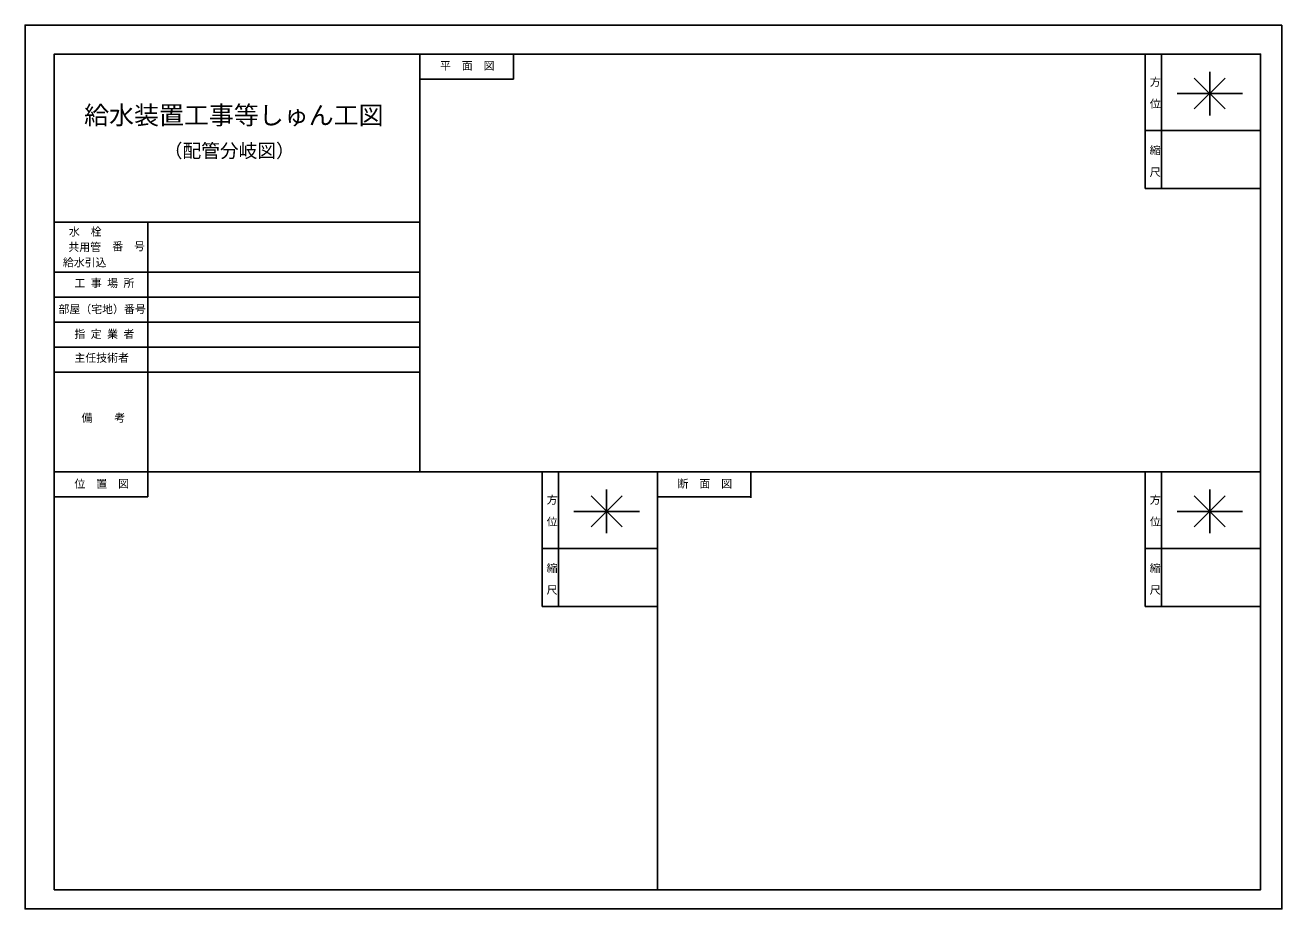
# Model space of a CAD drawing. Units: millimetres, scale not verified. Extents: x -10012 to 10136, y -7115 to 7044.
import ezdxf
from ezdxf.enums import TextEntityAlignment as Align

# ---------------------------------------------------------------- set-up
doc = ezdxf.new("R2010")
doc.units = ezdxf.units.MM
doc.header["$LTSCALE"] = 50
doc.layers.add('0-0_0', color=7, linetype='Continuous')
doc.layers.add('1-8_PAPERLAYER', color=7, linetype='Continuous')
doc.styles.add('@ＭＳ ゴシック', font='')
doc.styles.add('ＭＳ ゴシック', font='')
doc.styles.get('@ＭＳ ゴシック').set_extended_font_data('@MS Gothic')
doc.styles.get('ＭＳ ゴシック').set_extended_font_data('MS Gothic')

msp = doc.modelspace()

# ---------------------------------------------------------------- linework, layer by layer
at = {"layer": '0-0_0'}
msp.add_lwpolyline([(10136.06, 7043.83), (10136.06, -7115.36), (-10012.04, -7115.36), (-10012.04, 7043.83)], close=True, dxfattribs=at)
at = {"layer": '1-8_PAPERLAYER'}
for p, q in [((-2183.79, 6580.49), (-2183.79, 6180.49)), ((7944.56, 6580.49), (7944.56, 5354.67)), ((8206.95, 6580.49), (8206.95, 5354.67)), ((8980.17, 6297.99), (8980.17, 5597.99)), ((-3683.79, 6180.49), (-2183.79, 6180.49)), ((9228.25, 6194.87), (8732.08, 5701.1)), ((8732.08, 6194.87), (9228.25, 5701.1)), ((8455.17, 5947.99), (9505.17, 5947.99)), ((7944.56, 5354.67), (9794.56, 5354.67)), ((7944.56, 5354.67), (9794.56, 5354.67)), ((7944.56, 5354.67), (7944.56, 4425.72)), ((8206.95, 5354.67), (8206.95, 4425.72)), ((7944.56, 4425.72), (9794.56, 4425.72)), ((-9544.52, 3885.58), (-3683.79, 3885.58)), ((-8044.52, 3885.58), (-8044.52, -514.42)), ((-9544.52, 3085.58), (-3683.79, 3085.58)), ((-9544.52, 2685.58), (-3683.79, 2685.58)), ((-9544.52, 2285.58), (-3683.79, 2285.58)), ((-9544.52, 1885.58), (-3683.79, 1885.58)), ((-9544.52, 1485.58), (-3683.79, 1485.58)), ((-9544.52, -114.42), (9794.56, -114.42)), ((-1724.98, -114.42), (-1724.98, -1340.23)), ((-1462.59, -114.42), (-1462.59, -1340.23)), ((125.02, -114.42), (125.02, -6809.32)), ((1625.02, -114.42), (1625.02, -514.42)), ((1625.02, -127.17), (1625.02, -527.17)), ((7944.56, -114.42), (7944.56, -1340.23)), ((8206.95, -114.42), (8206.95, -1340.23)), ((-689.37, -396.92), (-689.37, -1096.92)), ((8980.17, -396.92), (8980.17, -1096.92)), ((-9544.52, -514.42), (-8044.52, -514.42)), ((-441.29, -500.03), (-937.46, -993.8)), ((-937.46, -500.03), (-441.29, -993.8)), ((125.02, -514.42), (1625.02, -514.42)), ((9228.25, -500.03), (8732.08, -993.8)), ((8732.08, -500.03), (9228.25, -993.8)), ((-1214.37, -746.92), (-164.37, -746.92)), ((8455.17, -746.92), (9505.17, -746.92)), ((-1724.98, -1340.23), (125.02, -1340.23)), ((-1724.98, -1340.23), (-1724.98, -2269.18)), ((-1462.59, -1340.23), (-1462.59, -2269.18)), ((7944.56, -1340.23), (9794.56, -1340.23)), ((7944.56, -1340.23), (9794.56, -1340.23)), ((7944.56, -1340.23), (7944.56, -2269.18)), ((8206.95, -1340.23), (8206.95, -2269.18)), ((-1724.98, -2269.18), (125.02, -2269.18)), ((7944.56, -2269.18), (9794.56, -2269.18))]:
    msp.add_line(p, q, dxfattribs=at)
for points in [[(-9544.52, -6809.32), (9794.56, -6809.32), (9794.56, 6580.49), (-9544.52, 6580.49)], [(-9544.52, -114.42), (-3683.79, -114.42), (-3683.79, 6580.49), (-9544.52, 6580.49)]]:
    msp.add_lwpolyline(points, close=True, dxfattribs=at)

# ---------------------------------------------------------------- texts
at = {"layer": '0-0_0', "style": 'ＭＳ ゴシック'}
msp.add_text('給水装置工事等しゅん工図', height=293.3, dxfattribs=at).set_placement((-9066.34, 5365.96), align=Align.BOTTOM_LEFT)
at = {"layer": '1-8_PAPERLAYER', "style": 'ＭＳ ゴシック'}
for s, height, p in [('平\u3000面\u3000図', 128.3, (-3361.38, 6289.5)), ('（配管分岐図）', 219.9, (-7789.29, 4855.33)), ('水\u3000栓', 128.3, (-9311.48, 3632.54)), ('共用管', 128.3, (-9319.13, 3384.33)), ('番\u3000号', 128.3, (-8615.44, 3397.11)), ('給水引込', 128.3, (-9406.63, 3138.71)), ('工 事 場 所', 128.3, (-9222.12, 2806.72)), ('部屋（宅地）番号', 128.3, (-9477.78, 2389.61)), ('指 定 業 者', 128.3, (-9222.12, 1993.12)), ('主任技術者', 128.3, (-9222.12, 1609.46)), ('備\u3000\u3000考', 128.3, (-9107.78, 648.53)), ('位\u3000置\u3000図', 128.3, (-9222.12, -407.51)), ('断\u3000面\u3000図', 128.3, (447.42, -406.81))]:
    msp.add_text(s, height=height, dxfattribs=at).set_placement(p, align=Align.BOTTOM_LEFT)
at = {"layer": '1-8_PAPERLAYER', "style": '@ＭＳ ゴシック'}
for s, p in [('方\u3000位', (8000.59, 6224.11)), ('縮\u3000尺', (7998.54, 5129.67)), ('方\u3000位', (-1668.95, -470.79)), ('方\u3000位', (8000.59, -470.79)), ('縮\u3000尺', (-1671, -1565.23)), ('縮\u3000尺', (7998.54, -1565.23))]:
    msp.add_text(s, height=128.3, rotation=270, dxfattribs=at).set_placement(p, align=Align.BOTTOM_LEFT)

doc.saveas('drawing.dxf')
